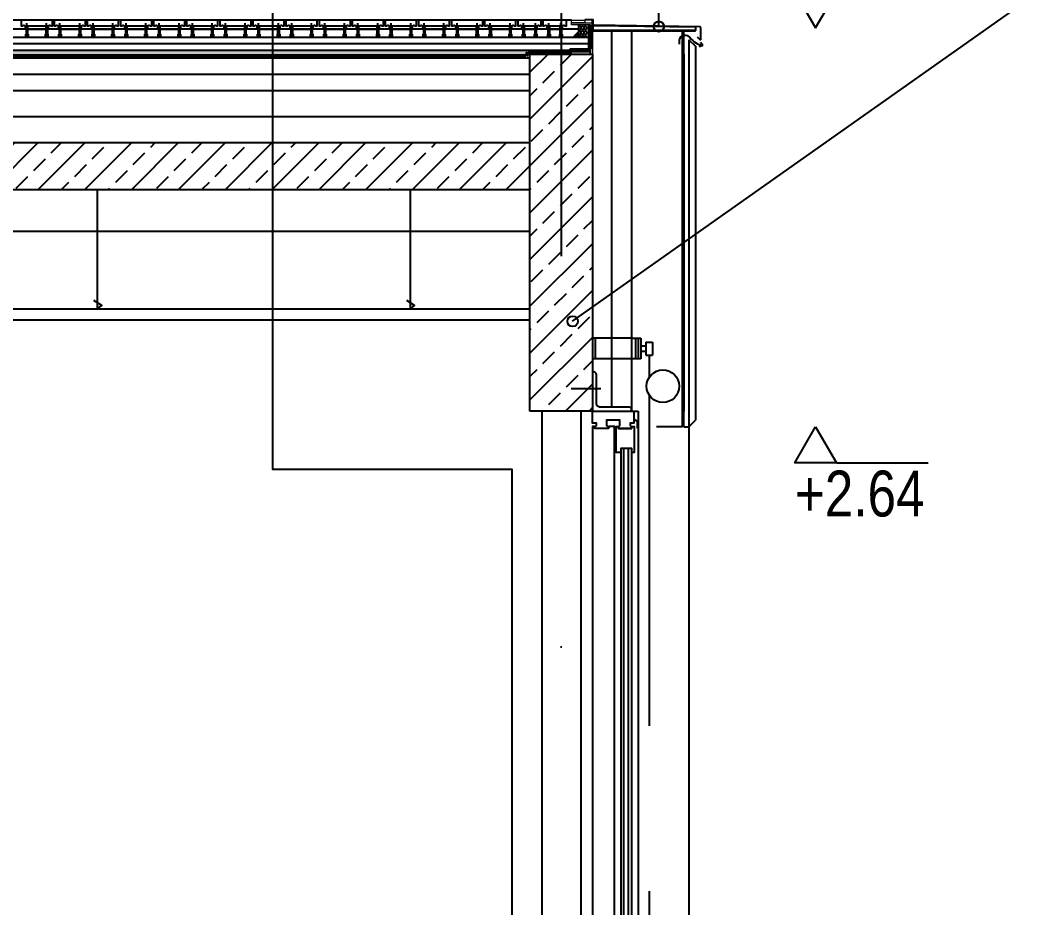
# Model space of a CAD drawing. Header units: millimetres. Extents: x -135140 to 267856, y -70704 to 149933.
# Drawn here: x -30052 to -26183, y 93031 to 96437 of the extents above; entities that cross this region are included whole.
import ezdxf

# ---------------------------------------------------------------- set-up
doc = ezdxf.new("R2010")
doc.units = ezdxf.units.MM
doc.header["$LTSCALE"] = 99.9
for name, pattern in [('0707_PB_080619_gn_xref$0$ACAD_ISO10W100', [18, 12, -3, 0, -3]), ('ACAD_ISO03W100', [30, 12, -18]), ('ACAD_ISO10W100', [18, 12, -3, 0, -3]), ('AUDIT_D_080509132939-0', [0]), ('DASHED', [0.75, 0.5, -0.25]), ('HIDDEN', [9.525, 6.35, -3.175])]:
    doc.linetypes.add(name, pattern=pattern)
for name, color, linetype in [('+48_CIENKIE', 253, 'Continuous'), ('+48_HACZE', 253, 'Continuous'), ('+48_IZOLACJE', 250, 'Continuous'), ('+48_KOTY', 250, 'Continuous'), ('+48_MEBLE', 251, 'Continuous'), ('+48_OPISY', 251, 'Continuous'), ('+48_OSIE', 8, 'Continuous'), ('+48_PRZEKRÓJ', 250, 'Continuous'), ('+48_SCIANY', 250, 'Continuous'), ('+48_STOLARKA_OKNA', 250, 'Continuous'), ('+48_SUFITY_PODWIESZANE', 250, 'Continuous'), ('+48_WEŁNA', 252, 'Continuous'), ('+48_WIDOK', 250, 'Continuous'), ('+48_ŻELBET', 250, 'Continuous'), ('1_CIENKA', 252, 'Continuous'), ('_przerywane', 8, 'DASHED')]:
    doc.layers.add(name, color=color, linetype=linetype)
doc.layers.add('m1-działowe', color=250, linetype='Continuous', lineweight=13)
doc.styles.add('WRP_ARIAL', font='ARIAL.TTF', dxfattribs={"width": 0.8})
doc.linetypes.add('BATTING', pattern='A,0.00254,-2.54,[134,ltypeshp.shx,S=2.54,R=0,X=-2.54,Y=0],-5.08,[134,ltypeshp.shx,S=2.54,R=180,X=2.54,Y=0],-2.54', length=10.16254)
doc.linetypes.add('ZIGZAG', pattern='A,0.00254,-5.08,[131,ltypeshp.shx,S=5.08,R=0,X=-5.08,Y=0],-10.16,[131,ltypeshp.shx,S=5.08,R=180,X=5.08,Y=0],-5.08', length=20.32254)
pattern_1 = [(225, (-740631.18, -76045.33), (89.802561, -89.802561), []), (225, (-740720.98, -76045.33), (89.802561, -89.802561), [63.5, -31.75])]

# ---------------------------------------------------------------- blocks, each defined once
blk = doc.blocks.new('koty')
at = {"layer": '+48_KOTY', "color": 3, "ltscale": 5}
blk.add_line((70403.15, 11224.99), (70423.15, 11224.99), dxfattribs=at)
blk.add_lwpolyline([(70398.6, 11217.11), (70403.15, 11224.99), (70394.05, 11224.99)], close=True, dxfattribs=at)
at = {"layer": '+48_KOTY', "color": 3, "style": 'WRP_ARIAL', "width": 0.8}
blk.add_attdef('POZIOM', (70403.19, 11226.78), '', height=10, dxfattribs=at)

msp = doc.modelspace()

# ---------------------------------------------------------------- hatches: boundary and pattern name
at = {"layer": '+48_HACZE', "ltscale": 0.1}
h = msp.add_hatch(dxfattribs=at)
h.set_pattern_fill('AR-SAND', color=256, scale=0.5, style=0)
h.set_pattern_definition([(37.5, (-740631.178, -76045.325), (-0.80001565, 24.47066187), [0, -19.304, 0, -21.59, 0, -20.6375]), (7.5, (-740631.178, -76045.325), (22.4761642, 35.841255), [0, -10.414, 0, -17.399, 0, -6.6675]), (327.5, (-740646.8, -76045.325), (39.5496185, 0.07185923), [0, -6.35, 0, -22.86, 0, -29.845]), (317.5, (-740646.8, -76045.325), (38.1778226, 11.1464662), [0, -3.175, 0, -14.986, 0, -17.145])])
h.paths.add_polyline_path([(-38256.3, 96292.4), (-28096.3, 96292.4), (-28096.3, 96322.4), (-38256.3, 96322.4)])
at = {"layer": '+48_HACZE', "linetype": 'AUDIT_D_080509132939-0'}
h = msp.add_hatch(dxfattribs=at)
h.set_pattern_fill('ANSI33', color=256, scale=20, angle=180, style=0)
h.set_pattern_definition(pattern_1)
h.paths.add_polyline_path([(-27856.3, 96307.4), (-28096.3, 96307.4), (-28096.3, 94937.4), (-27856.3, 94937.4)])
h = msp.add_hatch(dxfattribs=at)
h.set_pattern_fill('ANSI33', color=256, scale=20, angle=180, style=0)
h.set_pattern_definition(pattern_1)
h.paths.add_polyline_path([(-38256.3, 95967.4), (-28096.3, 95967.4), (-28096.3, 95787.4), (-38256.3, 95787.4)])
at = {"layer": '+48_WEŁNA', "linetype": 'ZIGZAG', "ltscale": 0.28}
h = msp.add_hatch(dxfattribs=at)
h.set_pattern_fill('HONEY', color=256, scale=2, angle=90, style=0)
h.set_pattern_definition([(90, (-740631.178, -76045.325), (-5.49926, 9.525), [6.35, -12.7]), (210, (-740631.178, -76045.325), (-5.49926197, -9.52499886), [6.35, -12.7]), (150, (-740631.178, -76045.325), (-10.99852197, 1.14e-06), [-12.7, 6.35])])
h.paths.add_polyline_path([(-27910.3, 96392.4), (-27930.3, 96372.4), (-27910.3, 96372.4)])
h.paths.add_polyline_path([(-27876.3, 96372.4), (-27876.3, 96419.4), (-27910.3, 96419.4), (-27910.3, 96372.4)])

# ---------------------------------------------------------------- linework, layer by layer
at = {"layer": '+48_CIENKIE'}
for points in [[(-29756.3, 95787.4), (-29756.3, 95329.9), (-29756.3, 95329.9)], [(-28556.3, 95787.4), (-28556.3, 95329.9), (-28556.3, 95329.9)], [(-29756.3, 95329.9), (-29738.8, 95342.7), (-29768.8, 95361.4)], [(-28556.3, 95329.9), (-28538.8, 95342.7), (-28568.8, 95361.4)]]:
    msp.add_lwpolyline(points, dxfattribs=at)
at = {"layer": '+48_HACZE'}
for p, q in [((-27432.5, 96339.9), (-27442, 96351.5)), ((-27432.5, 96339.9), (-27446.8, 96335.5)), ((-27511.3, 94877.4), (-27611.3, 94877.4))]:
    msp.add_line(p, q, dxfattribs=at)
at = {"layer": '+48_HACZE', "linetype": 'HIDDEN', "ltscale": 0.3}
for p, q in [((-27706.3, 95217.4), (-27856.3, 95217.4)), ((-27706.3, 95137.4), (-27856.3, 95137.4))]:
    msp.add_line(p, q, dxfattribs=at)
at = {"layer": '+48_HACZE'}
msp.add_lwpolyline([(-27511.3, 94877.4), (-27511.3, 96395.4)], dxfattribs=at)
at = {"layer": '+48_HACZE', "linetype": 'HIDDEN', "ltscale": 0.3}
msp.add_lwpolyline([(-27846.3, 95217.4), (-27846.3, 95137.4)], dxfattribs=at)
at = {"layer": '+48_HACZE', "ltscale": 0.15}
msp.add_lwpolyline([(-27824, 95022.4), (-27938.3, 95022.4)], dxfattribs=at)
at = {"layer": '+48_HACZE'}
msp.add_circle((-27586.1, 95032.8), 62.5, dxfattribs=at)
msp.add_spline([(-27522.5, 96344.7), (-27517, 96373.3), (-27491.3, 96378.5), (-27482.8, 96370.8), (-27459.7, 96350.2), (-27432.5, 96339.9)], degree=3, dxfattribs=at)
at = {"layer": '+48_IZOLACJE'}
msp.add_line((-27461.3, 96395.4), (-27856.3, 96395.4), dxfattribs=at)
at = {"layer": '+48_IZOLACJE', "linetype": 'ACAD_ISO03W100', "ltscale": 0.1, "const_width": 2}
for points in [[(-27855.3, 96437.4), (-27855.3, 96396.4), (-27461.3, 96396.4)], [(-27931.4, 96373.4), (-27911.8, 96393), (-27911.8, 96419.4)], [(-27931, 96373.9), (-38578, 96373.9)]]:
    msp.add_lwpolyline(points, dxfattribs=at)
at = {"layer": '+48_IZOLACJE', "linetype": 'ACAD_ISO03W100', "ltscale": 0.2, "const_width": 6}
msp.add_lwpolyline([(-27867.3, 96315.4), (-27867.3, 96419.4)], dxfattribs=at)
at = {"layer": '+48_IZOLACJE'}
for points in [[(-27870.3, 96315.4), (-27870.3, 96419.4)], [(-27864.3, 96307.4), (-27864.3, 96419.4)], [(-27870.3, 96321.4), (-27940.1, 96321.4), (-27948.1, 96313.4), (-28102.3, 96313.4)]]:
    msp.add_lwpolyline(points, dxfattribs=at)
at = {"layer": '+48_IZOLACJE', "linetype": 'ACAD_ISO03W100', "ltscale": 0.5, "const_width": 15}
for points in [[(-38231.3, 96299.9), (-28111.3, 96299.9)], [(-28111.3, 96299.9), (-28103.8, 96314.9)], [(-27870.3, 96322.9), (-27938.8, 96322.9), (-27946.8, 96314.9), (-28103.8, 96314.9)]]:
    msp.add_lwpolyline(points, dxfattribs=at)
at = {"layer": '+48_MEBLE'}
for p, q in [((-27936.3, 96437.4), (-38586.3, 96437.4)), ((-33596.3, 95627.4), (-28096.3, 95627.4)), ((-27486.3, 94877.4), (-27486.3, 92237.4)), ((-27737.3, 94793.7), (-27737.4, 92311.3)), ((-27719.3, 94793.7), (-27719.4, 92311.3))]:
    msp.add_line(p, q, dxfattribs=at)
at = {"layer": '+48_OPISY'}
msp.add_line((-27601.4, 96413.5), (-27601.4, 101006.8), dxfattribs=at)
for points in [[(-29084.5, 101006.8), (-29084.5, 94714.7), (-28165.3, 94714.7), (-28165.3, 92237.4)], [(-27932.5, 95281.8), (-26182.5, 96519.8)]]:
    msp.add_lwpolyline(points, dxfattribs=at)
for centre in [(-27601.8, 96413.1), (-27932.5, 95281.8)]:
    msp.add_circle(centre, 20, dxfattribs=at)
at = {"layer": '+48_OSIE', "linetype": 'ACAD_ISO10W100', "ltscale": 5}
msp.add_line((-27976.3, 101525.2), (-27976.3, 87149.8), dxfattribs=at)
at = {"layer": '+48_PRZEKRÓJ'}
msp.add_line((-28096.3, 94937.4), (-28096.3, 95942.2), dxfattribs=at)
for points in [[(-28096.3, 95997.4), (-28096.3, 95997.4)], [(-27856.3, 94937.4), (-28096.3, 94937.4)]]:
    msp.add_lwpolyline(points, dxfattribs=at)
at = {"layer": '+48_SCIANY', "ltscale": 0.3}
msp.add_line((-27856.3, 96327.4), (-27856.3, 96437.4), dxfattribs=at)
at = {"layer": '+48_SCIANY', "ltscale": 0.15}
msp.add_lwpolyline([(-38256.3, 96317.4), (-38256.3, 95967.4), (-28096.3, 95967.4), (-28096.3, 96307.4)], dxfattribs=at)
at = {"layer": '+48_STOLARKA_OKNA'}
for p, q in [((-27691.1, 95217.4), (-27691.1, 95137.4)), ((-27681.1, 95217.4), (-27671.1, 95217.4)), ((-27671.1, 95217.4), (-27671.1, 95137.4)), ((-27671.1, 95187.4), (-27651.1, 95187.4)), ((-27651.1, 95202.4), (-27651.1, 95152.4)), ((-27651.1, 95202.4), (-27626.1, 95202.4)), ((-27626.1, 95202.4), (-27626.1, 95152.4)), ((-27671.1, 95167.4), (-27651.1, 95167.4)), ((-27651.1, 95152.4), (-27626.1, 95152.4)), ((-27671.1, 95137.4), (-27681.1, 95137.4))]:
    msp.add_line(p, q, dxfattribs=at)
for points in [[(-27706.3, 95217.4), (-27681.1, 95217.4), (-27681.1, 95137.4), (-27706.3, 95137.4)], [(-27846.5, 94877), (-27841.6, 94881.9), (-27841.6, 94890.6), (-27856.3, 94890.6), (-27856.3, 94937.4), (-27697.3, 94937.4), (-27697.3, 94890.6), (-27712.2, 94890.6), (-27712.2, 94881.9), (-27707.2, 94877), (-27707.2, 94870.8), (-27756.8, 94870.8), (-27756.8, 94876.9), (-27751.1, 94882.6), (-27751.1, 94902.8), (-27802.5, 94902.8), (-27802.5, 94882.6), (-27796.8, 94876.9), (-27796.8, 94870.8), (-27846.4, 94870.8), (-27846.4, 94877)], [(-27747.3, 94778.7), (-27766.1, 94778.7), (-27766.1, 94878.7), (-27756.8, 94878.7), (-27756.8, 94870.8), (-27707.2, 94870.8), (-27707.2, 94878.7), (-27696.3, 94878.7), (-27696.3, 94778.7), (-27705.3, 94778.7)], [(-27697.3, 94906.6), (-27684.7, 94899.3), (-27684.7, 94871.6)], [(-27705.4, 92311.3), (-27705.3, 94793.7), (-27747.3, 94793.7), (-27747.4, 92311.3)]]:
    msp.add_lwpolyline(points, dxfattribs=at)
msp.add_lwpolyline([(-27856.3, 95087.4), (-27856.3, 94937.4), (-27706.3, 94937.4), (-27706.3, 94942.4, 0.414214), (-27716.3, 94952.4), (-27826.3, 94952.4, -0.414214), (-27841.3, 94967.4), (-27841.3, 95077.4, 0.414214), (-27851.3, 95087.4), (-27856.3, 95087.4)], format="xyb", dxfattribs=at)
at = {"layer": '+48_SUFITY_PODWIESZANE', "ltscale": 3}
for p, q in [((-33596.3, 95329.9), (-28096.3, 95329.9)), ((-33596.3, 95287.4), (-28096.3, 95287.4))]:
    msp.add_line(p, q, dxfattribs=at)
at = {"layer": '+48_WEŁNA', "linetype": 'BATTING', "ltscale": 0.7}
msp.add_line((-27781.9, 94952.4), (-27781.9, 96397.4), dxfattribs=at)
at = {"layer": '+48_WEŁNA', "linetype": 'BATTING', "ltscale": 0.6}
msp.add_line((-38250.3, 96229.9), (-28098.8, 96229.9), dxfattribs=at)
at = {"layer": '+48_WEŁNA', "linetype": 'BATTING', "ltscale": 0.9}
msp.add_line((-38250.3, 96067.4), (-28101.3, 96067.4), dxfattribs=at)
at = {"layer": '+48_WEŁNA', "linetype": 'ZIGZAG', "ltscale": 0.48}
msp.add_lwpolyline([(-38596.3, 96347.4), (-27870.3, 96347.4)], dxfattribs=at)
at = {"layer": '+48_WIDOK', "ltscale": 3}
for p, q in [((-27930.3, 96372.4), (-27910.3, 96392.4)), ((-28096.3, 96372.4), (-27930.3, 96372.4)), ((-38256.3, 96292.4), (-28096.3, 96292.4)), ((-38250.3, 96167.4), (-28101.3, 96167.4)), ((-27638.6, 95152.4), (-27638.6, 95066.7))]:
    msp.add_line(p, q, dxfattribs=at)
at = {"layer": '+48_WIDOK'}
for p, q in [((-27486.3, 96362.4), (-27486.3, 94877.4)), ((-27486.3, 96362.4), (-27461.3, 96337.4)), ((-27461.3, 96337.4), (-27461.3, 94902.4)), ((-27856.3, 94937.4), (-27706.3, 94937.4)), ((-27506.3, 94877.4), (-27486.3, 94877.4)), ((-27506.3, 94877.4), (-27486.3, 94877.4)), ((-27486.3, 94877.4), (-27461.3, 94902.4)), ((-27486.3, 94877.4), (-27461.3, 94902.4))]:
    msp.add_line(p, q, dxfattribs=at)
at = {"layer": '+48_WIDOK', "linetype": 'HIDDEN', "ltscale": 2}
msp.add_line((-27638.6, 94998.9), (-27638.6, 92302.4), dxfattribs=at)
at = {"layer": '+48_WIDOK'}
msp.add_lwpolyline([(-27454.8, 96373.5), (-27444.5, 96363.1, 0.668179), (-27440.2, 96364.9), (-27440.2, 96407.4, 0.408698), (-27445.1, 96412.4), (-27849.4, 96418.5, -0.565943), (-27853.3, 96417.5), (-27853.3, 96438.4), (-27886.3, 96438.4)], format="xyb", dxfattribs=at)
msp.add_lwpolyline([(-27854.3, 96397.4), (-27854.3, 96417.4), (-27461.3, 96411.4), (-27461.3, 96397.4)], close=True, dxfattribs=at)
at = {"layer": '+48_WIDOK', "ltscale": 3}
for points in [[(-27706.3, 96397.4), (-27706.3, 94937.4)], [(-38256.3, 96372.4), (-28096.3, 96372.4)], [(-38596.3, 96322.4), (-27864.3, 96322.4)], [(-27506.3, 96307.4), (-27506.3, 94937.4)], [(-28051.3, 94937.4), (-28051.3, 92237.7)], [(-27901.3, 94937.4), (-27901.3, 92237.8)]]:
    msp.add_lwpolyline(points, dxfattribs=at)
at = {"layer": '+48_WIDOK'}
msp.add_lwpolyline([(-27506.3, 94877.4), (-27506.3, 96395.4)], dxfattribs=at)
at = {"layer": '+48_ŻELBET', "ltscale": 0.3}
for p, q in [((-28096.3, 94937.4), (-28096.3, 96307.4)), ((-28096.3, 96307.4), (-27856.3, 96307.4)), ((-38256.3, 95967.4), (-28096.3, 95967.4)), ((-38256.3, 95787.4), (-28096.3, 95787.4))]:
    msp.add_line(p, q, dxfattribs=at)
for points in [[(-27856.3, 96307.4), (-27856.3, 94937.4)], [(-27856.3, 94937.4), (-28096.3, 94937.4)]]:
    msp.add_lwpolyline(points, dxfattribs=at)
at = {"layer": '1_CIENKA', "linetype": '0707_PB_080619_gn_xref$0$ACAD_ISO10W100', "lineweight": -3, "ltscale": 0.1}
for p, q in [((-30026.3, 96372.4), (-30026.3, 96425.9)), ((-29950.3, 96372.4), (-29950.3, 96425.9)), ((-29899.3, 96372.4), (-29899.3, 96425.9)), ((-29823.3, 96372.4), (-29823.3, 96425.9)), ((-29772.3, 96372.4), (-29772.3, 96425.9)), ((-29696.3, 96372.4), (-29696.3, 96425.9)), ((-29645.3, 96372.4), (-29645.3, 96425.9)), ((-29569.3, 96372.4), (-29569.3, 96425.9)), ((-29518.3, 96372.4), (-29518.3, 96425.9)), ((-29442.3, 96372.4), (-29442.3, 96425.9)), ((-29391.3, 96372.4), (-29391.3, 96425.9)), ((-29315.3, 96372.4), (-29315.3, 96425.9)), ((-29264.3, 96372.4), (-29264.3, 96425.9)), ((-29188.3, 96372.4), (-29188.3, 96425.9)), ((-29137.3, 96372.4), (-29137.3, 96425.9)), ((-29061.3, 96372.4), (-29061.3, 96425.9)), ((-29010.3, 96372.4), (-29010.3, 96425.9)), ((-28934.3, 96372.4), (-28934.3, 96425.9)), ((-28883.3, 96372.4), (-28883.3, 96425.9)), ((-28807.3, 96372.4), (-28807.3, 96425.9)), ((-28756.3, 96372.4), (-28756.3, 96425.9)), ((-28680.3, 96372.4), (-28680.3, 96425.9)), ((-28629.3, 96372.4), (-28629.3, 96425.9)), ((-28553.3, 96372.4), (-28553.3, 96425.9)), ((-28502.3, 96372.4), (-28502.3, 96425.9)), ((-28426.3, 96372.4), (-28426.3, 96425.9)), ((-28375.3, 96372.4), (-28375.3, 96425.9)), ((-28299.3, 96372.4), (-28299.3, 96425.9)), ((-28248.3, 96372.4), (-28248.3, 96425.9)), ((-28172.3, 96372.4), (-28172.3, 96425.9)), ((-28121.3, 96372.4), (-28121.3, 96425.9)), ((-28075.3, 96372.4), (-28075.3, 96425.9)), ((-28024.3, 96372.4), (-28024.3, 96425.9)), ((-27978.3, 96372.4), (-27978.3, 96425.9))]:
    msp.add_line(p, q, dxfattribs=at)
at = {"layer": '1_CIENKA', "lineweight": -3}
for p, q in [((-27911.8, 96402.4), (-38621.8, 96402.4)), ((-30031.8, 96402.4), (-29944.8, 96402.4)), ((-30029.1, 96415.4), (-30029.1, 96384.2)), ((-30023.6, 96415.4), (-30023.6, 96384.2)), ((-29953.1, 96415.4), (-29953.1, 96384.2)), ((-29947.6, 96415.4), (-29947.6, 96384.2)), ((-29904.8, 96402.4), (-29817.8, 96402.4)), ((-29902.1, 96415.4), (-29902.1, 96384.2)), ((-29896.6, 96415.4), (-29896.6, 96384.2)), ((-29826.1, 96415.4), (-29826.1, 96384.2)), ((-29820.6, 96415.4), (-29820.6, 96384.2)), ((-29777.8, 96402.4), (-29690.8, 96402.4)), ((-29775.1, 96415.4), (-29775.1, 96384.2)), ((-29769.6, 96415.4), (-29769.6, 96384.2)), ((-29699.1, 96415.4), (-29699.1, 96384.2)), ((-29693.6, 96415.4), (-29693.6, 96384.2)), ((-29650.8, 96402.4), (-29563.8, 96402.4)), ((-29648.1, 96415.4), (-29648.1, 96384.2)), ((-29642.6, 96415.4), (-29642.6, 96384.2)), ((-29572.1, 96415.4), (-29572.1, 96384.2)), ((-29566.6, 96415.4), (-29566.6, 96384.2)), ((-29523.8, 96402.4), (-29436.8, 96402.4)), ((-29521.1, 96415.4), (-29521.1, 96384.2)), ((-29515.6, 96415.4), (-29515.6, 96384.2)), ((-29445.1, 96415.4), (-29445.1, 96384.2)), ((-29439.6, 96415.4), (-29439.6, 96384.2)), ((-29396.8, 96402.4), (-29309.8, 96402.4)), ((-29394.1, 96415.4), (-29394.1, 96384.2)), ((-29388.6, 96415.4), (-29388.6, 96384.2)), ((-29318.1, 96415.4), (-29318.1, 96384.2)), ((-29312.6, 96415.4), (-29312.6, 96384.2)), ((-29269.8, 96402.4), (-29182.8, 96402.4)), ((-29267.1, 96415.4), (-29267.1, 96384.2)), ((-29261.6, 96415.4), (-29261.6, 96384.2)), ((-29191.1, 96415.4), (-29191.1, 96384.2)), ((-29185.6, 96415.4), (-29185.6, 96384.2)), ((-29142.8, 96402.4), (-29055.8, 96402.4)), ((-29140.1, 96415.4), (-29140.1, 96384.2)), ((-29134.6, 96415.4), (-29134.6, 96384.2)), ((-29064.1, 96415.4), (-29064.1, 96384.2)), ((-29058.6, 96415.4), (-29058.6, 96384.2)), ((-29015.8, 96402.4), (-28928.8, 96402.4)), ((-29013.1, 96415.4), (-29013.1, 96384.2)), ((-29007.6, 96415.4), (-29007.6, 96384.2)), ((-28937.1, 96415.4), (-28937.1, 96384.2)), ((-28931.6, 96415.4), (-28931.6, 96384.2)), ((-28888.8, 96402.4), (-28801.8, 96402.4)), ((-28886.1, 96415.4), (-28886.1, 96384.2)), ((-28880.6, 96415.4), (-28880.6, 96384.2)), ((-28810.1, 96415.4), (-28810.1, 96384.2)), ((-28804.6, 96415.4), (-28804.6, 96384.2)), ((-28761.8, 96402.4), (-28674.8, 96402.4)), ((-28759.1, 96415.4), (-28759.1, 96384.2)), ((-28753.6, 96415.4), (-28753.6, 96384.2)), ((-28683.1, 96415.4), (-28683.1, 96384.2)), ((-28677.6, 96415.4), (-28677.6, 96384.2)), ((-28634.8, 96402.4), (-28547.8, 96402.4)), ((-28632.1, 96415.4), (-28632.1, 96384.2)), ((-28626.6, 96415.4), (-28626.6, 96384.2)), ((-28556.1, 96415.4), (-28556.1, 96384.2)), ((-28550.6, 96415.4), (-28550.6, 96384.2)), ((-28507.8, 96402.4), (-28420.8, 96402.4)), ((-28505.1, 96415.4), (-28505.1, 96384.2)), ((-28499.6, 96415.4), (-28499.6, 96384.2)), ((-28429.1, 96415.4), (-28429.1, 96384.2)), ((-28423.6, 96415.4), (-28423.6, 96384.2)), ((-28380.8, 96402.4), (-28293.8, 96402.4)), ((-28378.1, 96415.4), (-28378.1, 96384.2)), ((-28372.6, 96415.4), (-28372.6, 96384.2)), ((-28302.1, 96415.4), (-28302.1, 96384.2)), ((-28296.6, 96415.4), (-28296.6, 96384.2)), ((-28253.8, 96402.4), (-28166.8, 96402.4)), ((-28251.1, 96415.4), (-28251.1, 96384.2)), ((-28245.6, 96415.4), (-28245.6, 96384.2)), ((-28175.1, 96415.4), (-28175.1, 96384.2)), ((-28169.6, 96415.4), (-28169.6, 96384.2)), ((-28126.8, 96402.4), (-28069.8, 96402.4)), ((-28124.1, 96415.4), (-28124.1, 96384.2)), ((-28118.6, 96415.4), (-28118.6, 96384.2)), ((-28078.1, 96415.4), (-28078.1, 96384.2)), ((-28072.6, 96415.4), (-28072.6, 96384.2)), ((-28029.8, 96402.4), (-27972.8, 96402.4)), ((-28027.1, 96415.4), (-28027.1, 96384.2)), ((-28021.6, 96415.4), (-28021.6, 96384.2)), ((-27981.1, 96415.4), (-27981.1, 96384.2)), ((-27975.6, 96415.4), (-27975.6, 96384.2)), ((-27910.3, 96419.4), (-27910.3, 96372.4)), ((-30031.5, 96384.2), (-30021.2, 96384.2)), ((-30031.5, 96384.2), (-30031.5, 96372.4)), ((-30021.2, 96384.2), (-30021.2, 96372.4)), ((-29955.5, 96384.2), (-29955.5, 96372.4)), ((-29945.2, 96384.2), (-29955.5, 96384.2)), ((-29945.2, 96384.2), (-29945.2, 96372.4)), ((-29904.5, 96384.2), (-29894.2, 96384.2)), ((-29904.5, 96384.2), (-29904.5, 96372.4)), ((-29894.2, 96384.2), (-29894.2, 96372.4)), ((-29828.5, 96384.2), (-29828.5, 96372.4)), ((-29818.2, 96384.2), (-29828.5, 96384.2)), ((-29818.2, 96384.2), (-29818.2, 96372.4)), ((-29777.5, 96384.2), (-29767.2, 96384.2)), ((-29777.5, 96384.2), (-29777.5, 96372.4)), ((-29767.2, 96384.2), (-29767.2, 96372.4)), ((-29701.5, 96384.2), (-29701.5, 96372.4)), ((-29691.2, 96384.2), (-29701.5, 96384.2)), ((-29691.2, 96384.2), (-29691.2, 96372.4)), ((-29650.5, 96384.2), (-29640.2, 96384.2)), ((-29650.5, 96384.2), (-29650.5, 96372.4)), ((-29640.2, 96384.2), (-29640.2, 96372.4)), ((-29574.5, 96384.2), (-29574.5, 96372.4)), ((-29564.2, 96384.2), (-29574.5, 96384.2)), ((-29564.2, 96384.2), (-29564.2, 96372.4)), ((-29523.5, 96384.2), (-29513.2, 96384.2)), ((-29523.5, 96384.2), (-29523.5, 96372.4)), ((-29513.2, 96384.2), (-29513.2, 96372.4)), ((-29447.5, 96384.2), (-29447.5, 96372.4)), ((-29437.2, 96384.2), (-29447.5, 96384.2)), ((-29437.2, 96384.2), (-29437.2, 96372.4)), ((-29396.5, 96384.2), (-29386.2, 96384.2)), ((-29396.5, 96384.2), (-29396.5, 96372.4)), ((-29386.2, 96384.2), (-29386.2, 96372.4)), ((-29320.5, 96384.2), (-29320.5, 96372.4)), ((-29310.2, 96384.2), (-29320.5, 96384.2)), ((-29310.2, 96384.2), (-29310.2, 96372.4)), ((-29269.5, 96384.2), (-29259.2, 96384.2)), ((-29269.5, 96384.2), (-29269.5, 96372.4)), ((-29259.2, 96384.2), (-29259.2, 96372.4)), ((-29193.5, 96384.2), (-29193.5, 96372.4)), ((-29183.2, 96384.2), (-29193.5, 96384.2)), ((-29183.2, 96384.2), (-29183.2, 96372.4)), ((-29142.5, 96384.2), (-29132.2, 96384.2)), ((-29142.5, 96384.2), (-29142.5, 96372.4)), ((-29132.2, 96384.2), (-29132.2, 96372.4)), ((-29066.5, 96384.2), (-29066.5, 96372.4)), ((-29056.2, 96384.2), (-29066.5, 96384.2)), ((-29056.2, 96384.2), (-29056.2, 96372.4)), ((-29015.5, 96384.2), (-29005.2, 96384.2)), ((-29015.5, 96384.2), (-29015.5, 96372.4)), ((-29005.2, 96384.2), (-29005.2, 96372.4)), ((-28939.5, 96384.2), (-28939.5, 96372.4)), ((-28929.2, 96384.2), (-28939.5, 96384.2)), ((-28929.2, 96384.2), (-28929.2, 96372.4)), ((-28888.5, 96384.2), (-28878.2, 96384.2)), ((-28888.5, 96384.2), (-28888.5, 96372.4)), ((-28878.2, 96384.2), (-28878.2, 96372.4)), ((-28812.5, 96384.2), (-28812.5, 96372.4)), ((-28802.2, 96384.2), (-28812.5, 96384.2)), ((-28802.2, 96384.2), (-28802.2, 96372.4)), ((-28761.5, 96384.2), (-28751.2, 96384.2)), ((-28761.5, 96384.2), (-28761.5, 96372.4)), ((-28751.2, 96384.2), (-28751.2, 96372.4)), ((-28685.5, 96384.2), (-28685.5, 96372.4)), ((-28675.2, 96384.2), (-28685.5, 96384.2)), ((-28675.2, 96384.2), (-28675.2, 96372.4)), ((-28634.5, 96384.2), (-28624.2, 96384.2)), ((-28634.5, 96384.2), (-28634.5, 96372.4)), ((-28624.2, 96384.2), (-28624.2, 96372.4)), ((-28558.5, 96384.2), (-28558.5, 96372.4)), ((-28548.2, 96384.2), (-28558.5, 96384.2)), ((-28548.2, 96384.2), (-28548.2, 96372.4)), ((-28507.5, 96384.2), (-28497.2, 96384.2)), ((-28507.5, 96384.2), (-28507.5, 96372.4)), ((-28497.2, 96384.2), (-28497.2, 96372.4)), ((-28431.5, 96384.2), (-28431.5, 96372.4)), ((-28421.2, 96384.2), (-28431.5, 96384.2)), ((-28421.2, 96384.2), (-28421.2, 96372.4)), ((-28380.5, 96384.2), (-28370.2, 96384.2)), ((-28380.5, 96384.2), (-28380.5, 96372.4)), ((-28370.2, 96384.2), (-28370.2, 96372.4)), ((-28304.5, 96384.2), (-28304.5, 96372.4)), ((-28294.2, 96384.2), (-28304.5, 96384.2)), ((-28294.2, 96384.2), (-28294.2, 96372.4)), ((-28253.5, 96384.2), (-28243.2, 96384.2)), ((-28253.5, 96384.2), (-28253.5, 96372.4)), ((-28243.2, 96384.2), (-28243.2, 96372.4)), ((-28177.5, 96384.2), (-28177.5, 96372.4)), ((-28167.2, 96384.2), (-28177.5, 96384.2)), ((-28167.2, 96384.2), (-28167.2, 96372.4)), ((-28126.5, 96384.2), (-28116.2, 96384.2)), ((-28126.5, 96384.2), (-28126.5, 96372.4)), ((-28116.2, 96384.2), (-28116.2, 96372.4)), ((-28080.5, 96384.2), (-28080.5, 96372.4)), ((-28070.2, 96384.2), (-28080.5, 96384.2)), ((-28070.2, 96384.2), (-28070.2, 96372.4)), ((-28029.5, 96384.2), (-28019.2, 96384.2)), ((-28029.5, 96384.2), (-28029.5, 96372.4)), ((-28019.2, 96384.2), (-28019.2, 96372.4)), ((-27983.5, 96384.2), (-27983.5, 96372.4)), ((-27973.2, 96384.2), (-27983.5, 96384.2)), ((-27973.2, 96384.2), (-27973.2, 96372.4)), ((-27930.3, 96372.4), (-27870.3, 96372.4))]:
    msp.add_line(p, q, dxfattribs=at)
for points in [[(-30032.8, 96415.4), (-29943.8, 96415.4, -0.536675), (-29933.8, 96415.4), (-29928.3, 96415.4), (-29928.3, 96436.4, 0.414214), (-29929.3, 96437.4), (-30047.3, 96437.4, 0.414083), (-30048.3, 96436.4), (-30048.3, 96415.4), (-30042.8, 96415.4, -0.536675)], [(-29905.8, 96415.4), (-29816.8, 96415.4, -0.536675), (-29806.8, 96415.4), (-29801.3, 96415.4), (-29801.3, 96436.4, 0.414214), (-29802.3, 96437.4), (-29920.3, 96437.4, 0.414083), (-29921.3, 96436.4), (-29921.3, 96415.4), (-29915.8, 96415.4, -0.536675)], [(-29778.8, 96415.4), (-29689.8, 96415.4, -0.536675), (-29679.8, 96415.4), (-29674.3, 96415.4), (-29674.3, 96436.4, 0.414214), (-29675.3, 96437.4), (-29793.3, 96437.4, 0.414083), (-29794.3, 96436.4), (-29794.3, 96415.4), (-29788.8, 96415.4, -0.536675)], [(-29651.8, 96415.4), (-29562.8, 96415.4, -0.536675), (-29552.8, 96415.4), (-29547.3, 96415.4), (-29547.3, 96436.4, 0.414214), (-29548.3, 96437.4), (-29666.3, 96437.4, 0.414083), (-29667.3, 96436.4), (-29667.3, 96415.4), (-29661.8, 96415.4, -0.536675)], [(-29524.8, 96415.4), (-29435.8, 96415.4, -0.536675), (-29425.8, 96415.4), (-29420.3, 96415.4), (-29420.3, 96436.4, 0.414214), (-29421.3, 96437.4), (-29539.3, 96437.4, 0.414083), (-29540.3, 96436.4), (-29540.3, 96415.4), (-29534.8, 96415.4, -0.536675)], [(-29397.8, 96415.4), (-29308.8, 96415.4, -0.536675), (-29298.8, 96415.4), (-29293.3, 96415.4), (-29293.3, 96436.4, 0.414214), (-29294.3, 96437.4), (-29412.3, 96437.4, 0.414083), (-29413.3, 96436.4), (-29413.3, 96415.4), (-29407.8, 96415.4, -0.536675)], [(-29270.8, 96415.4), (-29181.8, 96415.4, -0.536675), (-29171.8, 96415.4), (-29166.3, 96415.4), (-29166.3, 96436.4, 0.414214), (-29167.3, 96437.4), (-29285.3, 96437.4, 0.414083), (-29286.3, 96436.4), (-29286.3, 96415.4), (-29280.8, 96415.4, -0.536675)], [(-29143.8, 96415.4), (-29054.8, 96415.4, -0.536675), (-29044.8, 96415.4), (-29039.3, 96415.4), (-29039.3, 96436.4, 0.414214), (-29040.3, 96437.4), (-29158.3, 96437.4, 0.414083), (-29159.3, 96436.4), (-29159.3, 96415.4), (-29153.8, 96415.4, -0.536675)], [(-29016.8, 96415.4), (-28927.8, 96415.4, -0.536675), (-28917.8, 96415.4), (-28912.3, 96415.4), (-28912.3, 96436.4, 0.414214), (-28913.3, 96437.4), (-29031.3, 96437.4, 0.414083), (-29032.3, 96436.4), (-29032.3, 96415.4), (-29026.8, 96415.4, -0.536675)], [(-28889.8, 96415.4), (-28800.8, 96415.4, -0.536675), (-28790.8, 96415.4), (-28785.3, 96415.4), (-28785.3, 96436.4, 0.414214), (-28786.3, 96437.4), (-28904.3, 96437.4, 0.414083), (-28905.3, 96436.4), (-28905.3, 96415.4), (-28899.8, 96415.4, -0.536675)], [(-28762.8, 96415.4), (-28673.8, 96415.4, -0.536675), (-28663.8, 96415.4), (-28658.3, 96415.4), (-28658.3, 96436.4, 0.414214), (-28659.3, 96437.4), (-28777.3, 96437.4, 0.414083), (-28778.3, 96436.4), (-28778.3, 96415.4), (-28772.8, 96415.4, -0.536675)], [(-28635.8, 96415.4), (-28546.8, 96415.4, -0.536675), (-28536.8, 96415.4), (-28531.3, 96415.4), (-28531.3, 96436.4, 0.414214), (-28532.3, 96437.4), (-28650.3, 96437.4, 0.414083), (-28651.3, 96436.4), (-28651.3, 96415.4), (-28645.8, 96415.4, -0.536675)], [(-28508.8, 96415.4), (-28419.8, 96415.4, -0.536675), (-28409.8, 96415.4), (-28404.3, 96415.4), (-28404.3, 96436.4, 0.414214), (-28405.3, 96437.4), (-28523.3, 96437.4, 0.414083), (-28524.3, 96436.4), (-28524.3, 96415.4), (-28518.8, 96415.4, -0.536675)], [(-28381.8, 96415.4), (-28292.8, 96415.4, -0.536675), (-28282.8, 96415.4), (-28277.3, 96415.4), (-28277.3, 96436.4, 0.414214), (-28278.3, 96437.4), (-28396.3, 96437.4, 0.414083), (-28397.3, 96436.4), (-28397.3, 96415.4), (-28391.8, 96415.4, -0.536675)], [(-28254.8, 96415.4), (-28165.8, 96415.4, -0.536675), (-28155.8, 96415.4), (-28150.3, 96415.4), (-28150.3, 96436.4, 0.414214), (-28151.3, 96437.4), (-28269.3, 96437.4, 0.414083), (-28270.3, 96436.4), (-28270.3, 96415.4), (-28264.8, 96415.4, -0.536675)], [(-28127.8, 96415.4), (-28068.8, 96415.4, -0.536675), (-28058.8, 96415.4), (-28053.3, 96415.4), (-28053.3, 96436.4, 0.414214), (-28054.3, 96437.4), (-28142.3, 96437.4, 0.414083), (-28143.3, 96436.4), (-28143.3, 96415.4), (-28137.8, 96415.4, -0.536675)], [(-28030.8, 96415.4), (-27971.8, 96415.4, -0.536675), (-27961.8, 96415.4), (-27956.3, 96415.4), (-27956.3, 96436.4, 0.414214), (-27957.3, 96437.4), (-28045.3, 96437.4, 0.414083), (-28046.3, 96436.4), (-28046.3, 96415.4), (-28040.8, 96415.4, -0.536675)]]:
    msp.add_lwpolyline(points, format="xyb", close=True, dxfattribs=at)
for points in [[(-29944.8, 96415.4), (-29944.8, 96402.4), (-30031.8, 96402.4), (-30031.8, 96415.4)], [(-29817.8, 96415.4), (-29817.8, 96402.4), (-29904.8, 96402.4), (-29904.8, 96415.4)], [(-29690.8, 96415.4), (-29690.8, 96402.4), (-29777.8, 96402.4), (-29777.8, 96415.4)], [(-29563.8, 96415.4), (-29563.8, 96402.4), (-29650.8, 96402.4), (-29650.8, 96415.4)], [(-29436.8, 96415.4), (-29436.8, 96402.4), (-29523.8, 96402.4), (-29523.8, 96415.4)], [(-29309.8, 96415.4), (-29309.8, 96402.4), (-29396.8, 96402.4), (-29396.8, 96415.4)], [(-29182.8, 96415.4), (-29182.8, 96402.4), (-29269.8, 96402.4), (-29269.8, 96415.4)], [(-29055.8, 96415.4), (-29055.8, 96402.4), (-29142.8, 96402.4), (-29142.8, 96415.4)], [(-28928.8, 96415.4), (-28928.8, 96402.4), (-29015.8, 96402.4), (-29015.8, 96415.4)], [(-28801.8, 96415.4), (-28801.8, 96402.4), (-28888.8, 96402.4), (-28888.8, 96415.4)], [(-28674.8, 96415.4), (-28674.8, 96402.4), (-28761.8, 96402.4), (-28761.8, 96415.4)], [(-28547.8, 96415.4), (-28547.8, 96402.4), (-28634.8, 96402.4), (-28634.8, 96415.4)], [(-28420.8, 96415.4), (-28420.8, 96402.4), (-28507.8, 96402.4), (-28507.8, 96415.4)], [(-28293.8, 96415.4), (-28293.8, 96402.4), (-28380.8, 96402.4), (-28380.8, 96415.4)], [(-28166.8, 96415.4), (-28166.8, 96402.4), (-28253.8, 96402.4), (-28253.8, 96415.4)], [(-28069.8, 96415.4), (-28069.8, 96402.4), (-28126.8, 96402.4), (-28126.8, 96415.4)], [(-27972.8, 96415.4), (-27972.8, 96402.4), (-28029.8, 96402.4), (-28029.8, 96415.4)]]:
    msp.add_lwpolyline(points, dxfattribs=at)
at = {"layer": '_przerywane', "linetype": 'Continuous'}
for p, q in [((-27697.3, 94937.4), (-27681.1, 94937.4)), ((-27681.1, 94937.4), (-27681.1, 92205.4))]:
    msp.add_line(p, q, dxfattribs=at)
at = {"layer": '_przerywane', "linetype": 'Continuous', "flags": 128}
msp.add_lwpolyline([(-27771.7, 92237.4), (-27771.7, 94878.7), (-27794.1, 94878.7), (-27794.1, 94873, -0.414214), (-27797.1, 94870.1), (-27810.4, 94870.1), (-27845.4, 94870.1, -0.414214), (-27848.4, 94873), (-27848.4, 94878.7), (-27848.4, 94878.7), (-27856.2, 94878.7), (-27856.2, 92237.4)], format="xyb", dxfattribs=at)
at = {"layer": 'm1-działowe', "linetype": 'ByBlock'}
msp.add_lwpolyline([(-27936.3, 96437.4), (-27886.3, 96437.4), (-27886.3, 96427.4), (-27936.3, 96427.4)], close=True, dxfattribs=at)
msp.add_lwpolyline([(-27936.3, 96427.4), (-27856.3, 96427.4), (-27856.3, 96307.4), (-27936.3, 96307.4), (-27936.3, 96315.4), (-27864.3, 96315.4), (-27864.3, 96419.4), (-27936.3, 96419.4), (-27936.3, 96427.4)], dxfattribs=at)

# ---------------------------------------------------------------- block references
at = {"layer": '+48_KOTY'}
ref = msp.add_blockref('koty', (-1265971.9, -101006.8), dxfattribs=dict(at, xscale=17.59937698941212, yscale=17.59937698948488, zscale=17.59937698949881))
ref.add_attrib('POZIOM', '+4.18', (-27080.1, 96577.5), dxfattribs={"color": 3, "height": 175.99, "style": 'WRP_ARIAL', "width": 0.8})
ref = msp.add_blockref('koty', (-1265971.9, 292291.6), dxfattribs=dict(at, xscale=-17.59937698941212, yscale=17.59937698948488, zscale=17.59937698949881, rotation=180))
ref.add_attrib('POZIOM', '+2.64', (-27080.1, 94532.9), dxfattribs={"color": 3, "height": 175.99, "style": 'WRP_ARIAL', "width": 0.8})

doc.saveas('drawing.dxf')
